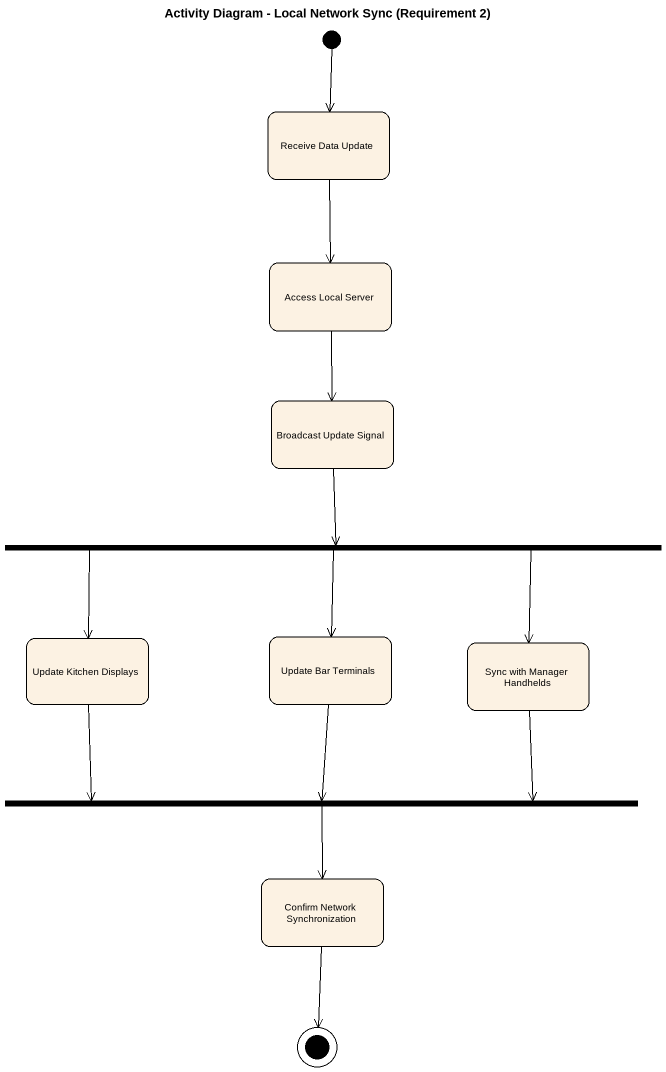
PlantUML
@startuml
title Activity Diagram - Local Network Sync (Requirement 2)
hide empty description
state "Receive Data Update" as Receive_Data_Update
state "Access Local Server" as Access_Local_Server
state "Broadcast Update Signal" as Broadcast_Update_Signal
state fork1 <<fork>>
state "Update Kitchen Displays" as Update_Kitchen_Displays
state "Update Bar Terminals" as Update_Bar_Terminals
state "Sync with Manager Handhelds" as Sync_with_Manager_Handhelds
state fork2 <<join>>
state "Confirm Network Synchronization" as Confirm_Network
[*] --> Receive_Data_Update
Receive_Data_Update --> Access_Local_Server
Access_Local_Server --> Broadcast_Update_Signal
Broadcast_Update_Signal --> fork1
fork1 -left-> Update_Kitchen_Displays
fork1 --> Update_Bar_Terminals
fork1 --> Sync_with_Manager_Handhelds
Update_Kitchen_Displays -right-> fork2
Update_Bar_Terminals --> fork2
Sync_with_Manager_Handhelds --> fork2
fork2 --> Confirm_Network
Confirm_Network --> [*]
@enduml
